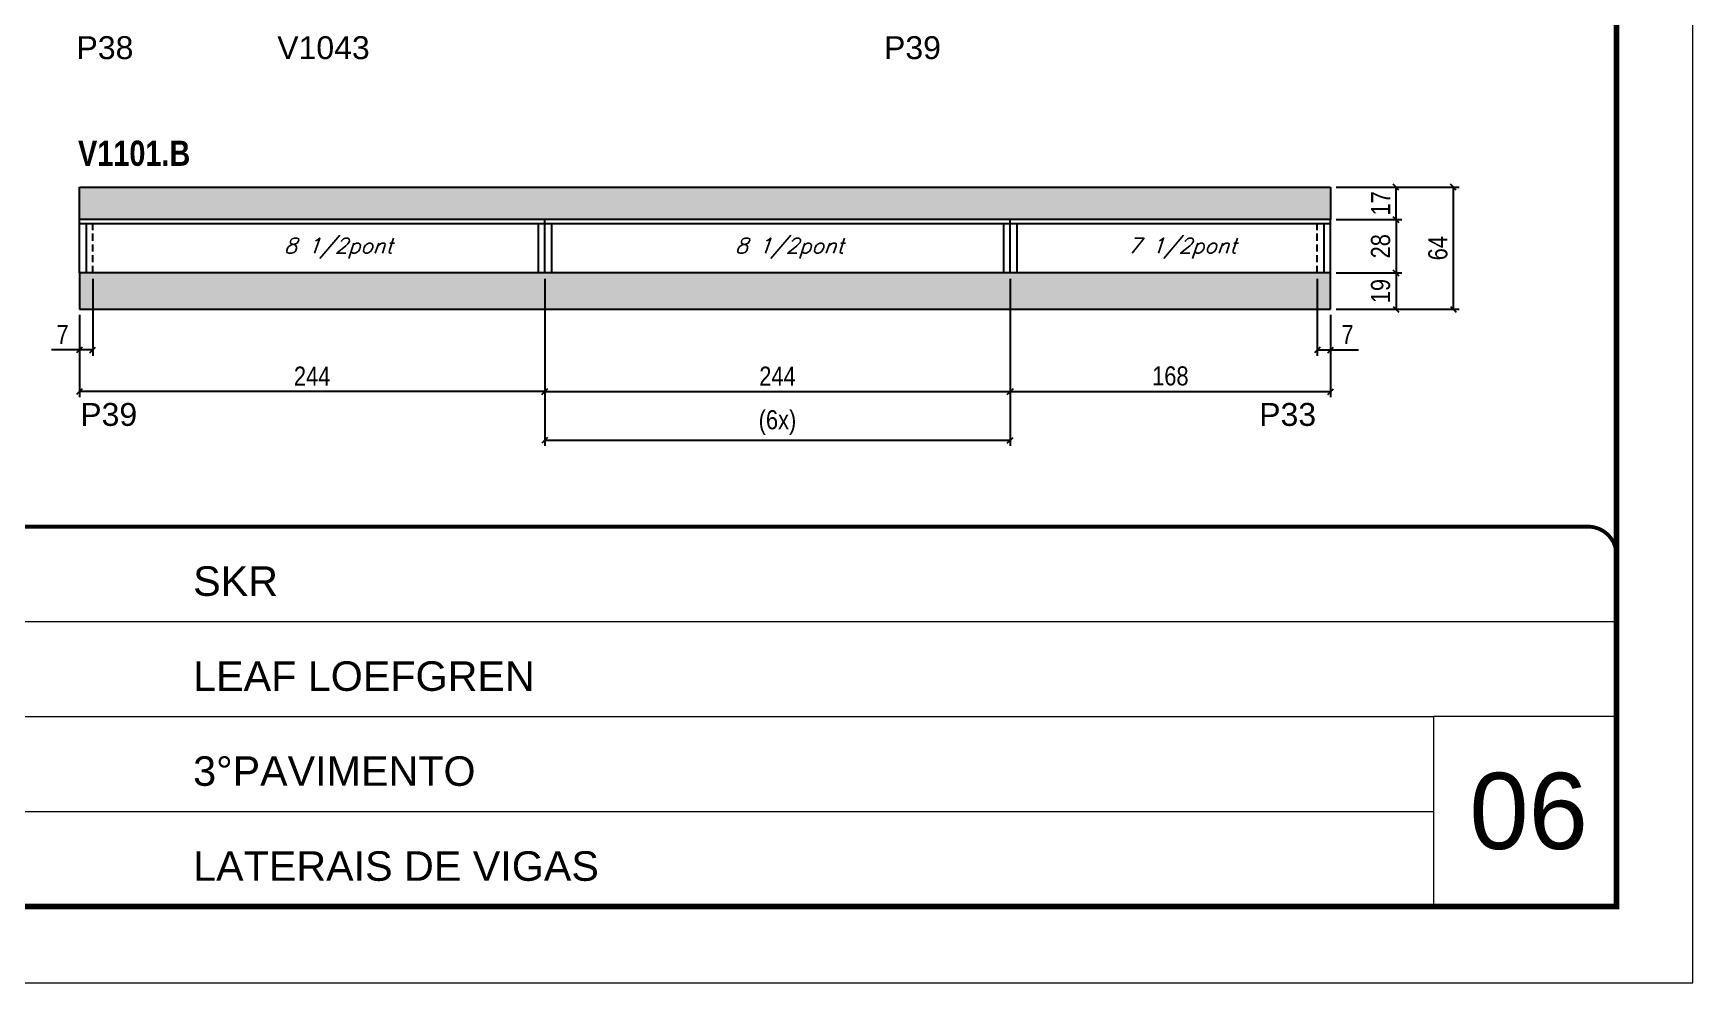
# Model space of a CAD drawing. Extents: x 3309 to 9563, y -2522 to 14608.
# Drawn here: x 5523 to 6393, y 12409 to 12907 of the extents above; entities that cross this region are included whole.
import ezdxf

# ---------------------------------------------------------------- set-up
doc = ezdxf.new("R2010")
doc.units = 0
for name, pattern in [('CONTINUO', [0]), ('DASHED', [0.75, 0.5, -0.25]), ('HIDDEN', [0.375, 0.25, -0.125])]:
    doc.linetypes.add(name, pattern=pattern)
for name, color, linetype in [('5', 5, 'Continuous'), ('COTA', 241, 'Continuous'), ('NOMENCLATURA', 7, 'Continuous'), ('Painéis', 200, 'Continuous'), ('SARR_2.2x7', 40, 'Continuous'), ('SARR_3.5x7', 81, 'Continuous'), ('texto', 7, 'Continuous')]:
    doc.layers.add(name, color=color, linetype=linetype)
for name, color, linetype, lineweight in [('CARIMBO', 255, 'Continuous', 9), ('Folhas', 255, 'Continuous', 9), ('SARRAFO DE PRESSAO', 251, 'DASHED', 9)]:
    doc.layers.add(name, color=color, linetype=linetype, lineweight=lineweight)
doc.styles.add('ARIAL', font='arial.ttf')
doc.styles.add('COTA TECNICA', font='techl___.ttf', dxfattribs={"height": 10})
doc.styles.add('Romans', font='romans.shx')
doc.styles.get("Standard").update_dxf_attribs({"font": 'arial.ttf'})
doc.styles.add('TECNICA', font='techb___.ttf', dxfattribs={"height": 10})
doc.dimstyles.new('PAINEL', dxfattribs={"dimtxt": 10, "dimasz": 3, "dimexe": 3, "dimexo": 3, "dimgap": 3, "dimtad": 1, "dimdec": 1, "dimzin": 12, "dimdsep": 46, "dimtxsty": 'COTA TECNICA', "dimblk1": 'OBLIQUE', "dimblk2": 'OBLIQUE', "dimsah": 1, "dimcen": 0.9, "dimclrd": 4, "dimclre": 4, "dimclrt": 240, "dimadec": 1, "dimazin": 3, "dimtfac": 1, "dimtdec": 1, "dimtmove": 0, "dimatfit": 3, "dimfxl": 1, "dimtolj": 1, "dimtzin": 12, "dimarcsym": 0})

# ---------------------------------------------------------------- blocks, each defined once
blk = doc.blocks.new('9999999999')
at = {"color": 30, "linetype": 'CONTINUO'}
for p, q in [((98564.56, 34379.64), (99583.98, 34379.64)), ((98564.56, 34329.83), (99487.98, 34329.83)), ((99583.98, 34329.83), (99487.98, 34329.83)), ((99487.98, 34329.83), (99487.98, 34230.21)), ((98564.56, 34280.02), (99487.98, 34280.02))]:
    blk.add_line(p, q, dxfattribs=at)
at = {"color": 30, "linetype": 'CONTINUO', "const_width": 2}
blk.add_lwpolyline([(99583.98, 34230.21), (99583.98, 34414.45, 0.414214), (99568.98, 34429.45), (98228.98, 34429.45, 0.414214), (98213.98, 34414.45), (98213.98, 34245.21, 0.414214), (98228.98, 34230.21), (99583.98, 34230.21)], format="xyb", dxfattribs=at)
at = {"layer": 'Folhas'}
blk.add_lwpolyline([(98138.98, 34190.21), (99623.98, 34190.21), (99623.98, 35240.21), (98138.98, 35240.21)], close=True, dxfattribs=at)
at = {"layer": 'Folhas', "color": 30, "const_width": 3}
blk.add_lwpolyline([(98213.98, 34230.21), (99583.98, 34230.21), (99583.98, 35200.21), (98213.98, 35200.21)], close=True, dxfattribs=at)
at = {"color": 7, "linetype": 'Continuous', "ltscale": 5, "style": 'ARIAL'}
for s, height, p in [('SKR', 15.483, (98837.68, 34393.13)), ('LEAF LOEFGREN', 15.4829, (98837.68, 34343.32)), ('3°PAVIMENTO', 15.4829, (98837.68, 34293.51)), ('LATERAIS DE VIGAS', 15.4829, (98837.68, 34243.7))]:
    blk.add_text(s, height=height, dxfattribs=at).set_placement(p)
blk = doc.blocks.new('_Oblique')
at = {"color": 0, "linetype": 'ByBlock', "lineweight": -2}
blk.add_line((-0.5, -0.5), (0.5, 0.5), dxfattribs=at)
blk = doc.blocks.new('*D30')
at = {"layer": 'COTA', "color": 4, "linetype": 'ByBlock', "lineweight": -2, "transparency": 16777216}
for p, q in [((5790.93, 12778.55), (5790.93, 12716.36)), ((5546.93, 12759.55), (5546.93, 12716.36)), ((5790.93, 12719.36), (5546.93, 12719.36))]:
    blk.add_line(p, q, dxfattribs=at)
at = {"layer": 'Defpoints', "color": 0, "linetype": 'ByBlock', "transparency": 16777216}
for p in [(5790.93, 12781.55), (5546.93, 12762.55), (5546.93, 12719.36)]:
    blk.add_point(p, dxfattribs=at)
at = {"layer": 'COTA', "color": 4, "linetype": 'ByBlock', "lineweight": -2, "transparency": 16777216, "xscale": 3, "yscale": 3, "zscale": 3, "rotation": 180}
blk.add_blockref('_Oblique', (5546.93, 12719.36), dxfattribs=at)
at = {"layer": 'COTA', "color": 4, "linetype": 'ByBlock', "lineweight": -2, "transparency": 16777216, "xscale": 3, "yscale": 3, "zscale": 3}
blk.add_blockref('_Oblique', (5790.93, 12719.36), dxfattribs=at)
at = {"layer": 'COTA', "color": 240, "linetype": 'ByBlock', "transparency": 16777216, "insert": (5668.93, 12727.44), "char_height": 10, "attachment_point": 5, "style": 'COTA TECNICA'}
blk.add_mtext('\\A1;244', dxfattribs=at)
blk = doc.blocks.new('*D31')
at = {"layer": 'COTA', "color": 4, "lineweight": -2, "transparency": 16777216}
for p, q in [((5790.93, 12778.55), (5790.93, 12716.36)), ((6034.93, 12778.55), (6034.93, 12716.36)), ((5790.93, 12719.36), (6034.93, 12719.36))]:
    blk.add_line(p, q, dxfattribs=at)
at = {"layer": 'Defpoints', "color": 0, "transparency": 16777216}
for p in [(5790.93, 12781.55, 0), (6034.93, 12781.55, 0), (6034.93, 12719.36)]:
    blk.add_point(p, dxfattribs=at)
at = {"layer": 'COTA', "color": 4, "lineweight": -2, "transparency": 16777216, "xscale": 3, "yscale": 3, "zscale": 3, "rotation": 180}
blk.add_blockref('_Oblique', (5790.93, 12719.36), dxfattribs=at)
at = {"layer": 'COTA', "color": 4, "lineweight": -2, "transparency": 16777216, "xscale": 3, "yscale": 3, "zscale": 3}
blk.add_blockref('_Oblique', (6034.93, 12719.36), dxfattribs=at)
at = {"layer": 'COTA', "color": 240, "transparency": 16777216, "insert": (5912.93, 12727.44), "char_height": 10, "attachment_point": 5, "style": 'COTA TECNICA'}
blk.add_mtext('\\A1;244', dxfattribs=at)
blk = doc.blocks.new('*D47')
at = {"layer": 'COTA', "color": 4, "lineweight": -2, "transparency": 16777216}
for p, q in [((6034.93, 12778.55), (6034.93, 12716.36)), ((6202.93, 12759.55), (6202.93, 12716.36)), ((6034.93, 12719.36), (6202.93, 12719.36))]:
    blk.add_line(p, q, dxfattribs=at)
at = {"layer": 'Defpoints', "color": 0, "transparency": 16777216}
for p in [(6034.93, 12781.55, 0), (6202.93, 12762.55), (6202.93, 12719.36)]:
    blk.add_point(p, dxfattribs=at)
at = {"layer": 'COTA', "color": 4, "lineweight": -2, "transparency": 16777216, "xscale": 3, "yscale": 3, "zscale": 3, "rotation": 180}
blk.add_blockref('_Oblique', (6034.93, 12719.36), dxfattribs=at)
at = {"layer": 'COTA', "color": 4, "lineweight": -2, "transparency": 16777216, "xscale": 3, "yscale": 3, "zscale": 3}
blk.add_blockref('_Oblique', (6202.93, 12719.36), dxfattribs=at)
at = {"layer": 'COTA', "color": 240, "transparency": 16777216, "insert": (6118.93, 12727.49), "char_height": 10, "attachment_point": 5, "style": 'COTA TECNICA'}
blk.add_mtext('\\A1;168', dxfattribs=at)
blk = doc.blocks.new('*D48')
at = {"layer": 'COTA', "color": 4, "lineweight": -2, "transparency": 16777216}
for p, q in [((6205.93, 12809.55), (6240.29, 12809.55)), ((6237.29, 12809.55), (6237.29, 12781.55)), ((6205.93, 12781.55), (6240.29, 12781.55))]:
    blk.add_line(p, q, dxfattribs=at)
at = {"layer": 'Defpoints', "color": 0, "transparency": 16777216}
for p in [(6202.93, 12809.55, 0), (6202.93, 12781.55, 0), (6237.29, 12781.55)]:
    blk.add_point(p, dxfattribs=at)
at = {"layer": 'COTA', "color": 4, "lineweight": -2, "transparency": 16777216, "xscale": 3, "yscale": 3, "zscale": 3}
for p, rotation in [((6237.29, 12809.55), 90), ((6237.29, 12781.55), 270)]:
    blk.add_blockref('_Oblique', p, dxfattribs=dict(at, rotation=rotation))
at = {"layer": 'COTA', "color": 240, "transparency": 16777216, "insert": (6229.19, 12795.55), "char_height": 10, "attachment_point": 5, "rotation": 90, "style": 'COTA TECNICA'}
blk.add_mtext('\\A1;28', dxfattribs=at)
blk = doc.blocks.new('*D49')
at = {"layer": 'COTA', "color": 4, "lineweight": -2, "transparency": 16777216}
for p, q in [((5790.93, 12778.55), (5790.93, 12690.85)), ((6034.93, 12778.55), (6034.93, 12690.85)), ((5790.93, 12693.85), (6034.93, 12693.85))]:
    blk.add_line(p, q, dxfattribs=at)
at = {"layer": 'Defpoints', "color": 0, "transparency": 16777216}
for p in [(5790.93, 12781.55, 0), (6034.93, 12781.55, 0), (6034.93, 12693.85)]:
    blk.add_point(p, dxfattribs=at)
at = {"layer": 'COTA', "color": 4, "lineweight": -2, "transparency": 16777216, "xscale": 3, "yscale": 3, "zscale": 3, "rotation": 180}
blk.add_blockref('_Oblique', (5790.93, 12693.85), dxfattribs=at)
at = {"layer": 'COTA', "color": 4, "lineweight": -2, "transparency": 16777216, "xscale": 3, "yscale": 3, "zscale": 3}
blk.add_blockref('_Oblique', (6034.93, 12693.85), dxfattribs=at)
at = {"layer": 'COTA', "color": 240, "transparency": 16777216, "insert": (5912.93, 12703.07), "char_height": 10, "attachment_point": 5, "style": 'COTA TECNICA'}
blk.add_mtext('\\A1;(6x)', dxfattribs=at)
blk = doc.blocks.new('*D50')
at = {"layer": 'COTA', "color": 4, "lineweight": -2, "transparency": 16777216}
for p, q in [((6195.93, 12778.55), (6195.93, 12738.16)), ((6202.93, 12759.55), (6202.93, 12738.16)), ((6195.93, 12741.16), (6202.93, 12741.16)), ((6202.93, 12741.16), (6217.66, 12741.16))]:
    blk.add_line(p, q, dxfattribs=at)
at = {"layer": 'Defpoints', "color": 0, "transparency": 16777216}
for p in [(6195.93, 12781.55, 0), (6202.93, 12762.55), (6202.93, 12741.16)]:
    blk.add_point(p, dxfattribs=at)
at = {"layer": 'COTA', "color": 4, "lineweight": -2, "transparency": 16777216, "xscale": 3, "yscale": 3, "zscale": 3, "rotation": 180}
blk.add_blockref('_Oblique', (6195.93, 12741.16), dxfattribs=at)
at = {"layer": 'COTA', "color": 4, "lineweight": -2, "transparency": 16777216, "xscale": 3, "yscale": 3, "zscale": 3}
blk.add_blockref('_Oblique', (6202.93, 12741.16), dxfattribs=at)
at = {"layer": 'COTA', "color": 240, "transparency": 16777216, "insert": (6211.8, 12749.23), "char_height": 10, "attachment_point": 5, "style": 'COTA TECNICA'}
blk.add_mtext('\\A1;7', dxfattribs=at)
blk = doc.blocks.new('*D32')
at = {"layer": 'COTA', "color": 4, "lineweight": -2, "transparency": 16777216}
for p, q in [((5553.93, 12778.55), (5553.93, 12738.16)), ((5546.93, 12759.55), (5546.93, 12738.16)), ((5546.93, 12741.16), (5532.2, 12741.16)), ((5553.93, 12741.16), (5546.93, 12741.16))]:
    blk.add_line(p, q, dxfattribs=at)
at = {"layer": 'Defpoints', "color": 0, "transparency": 16777216}
for p in [(5553.93, 12781.55, 0), (5546.93, 12762.55, 0), (5546.93, 12741.16)]:
    blk.add_point(p, dxfattribs=at)
at = {"layer": 'COTA', "color": 4, "lineweight": -2, "transparency": 16777216, "xscale": 3, "yscale": 3, "zscale": 3, "rotation": 180}
blk.add_blockref('_Oblique', (5546.93, 12741.16), dxfattribs=at)
at = {"layer": 'COTA', "color": 4, "lineweight": -2, "transparency": 16777216, "xscale": 3, "yscale": 3, "zscale": 3}
blk.add_blockref('_Oblique', (5553.93, 12741.16), dxfattribs=at)
at = {"layer": 'COTA', "color": 240, "transparency": 16777216, "insert": (5538.07, 12749.23), "char_height": 10, "attachment_point": 5, "style": 'COTA TECNICA'}
blk.add_mtext('\\A1;7', dxfattribs=at)
blk = doc.blocks.new('*D51')
at = {"layer": 'COTA', "color": 4, "lineweight": -2, "transparency": 16777216}
for p, q in [((6205.93, 12781.55), (6240.29, 12781.55)), ((6237.29, 12781.55), (6237.29, 12762.55)), ((6205.93, 12762.55), (6240.29, 12762.55))]:
    blk.add_line(p, q, dxfattribs=at)
at = {"layer": 'Defpoints', "color": 0, "transparency": 16777216}
for p in [(6202.93, 12781.55, 0), (6202.93, 12762.55), (6237.29, 12762.55)]:
    blk.add_point(p, dxfattribs=at)
at = {"layer": 'COTA', "color": 4, "lineweight": -2, "transparency": 16777216, "xscale": 3, "yscale": 3, "zscale": 3}
for p, rotation in [((6237.29, 12781.55), 90), ((6237.29, 12762.55), 270)]:
    blk.add_blockref('_Oblique', p, dxfattribs=dict(at, rotation=rotation))
at = {"layer": 'COTA', "color": 240, "transparency": 16777216, "insert": (6229.2, 12772.05), "char_height": 10, "attachment_point": 5, "rotation": 90, "style": 'COTA TECNICA'}
blk.add_mtext('\\A1;19', dxfattribs=at)
blk = doc.blocks.new('*D52')
at = {"layer": 'COTA', "color": 4, "lineweight": -2, "transparency": 16777216}
for p, q in [((6205.93, 12826.55), (6270.35, 12826.55)), ((6267.35, 12762.55), (6267.35, 12826.55)), ((6205.93, 12762.55), (6270.35, 12762.55))]:
    blk.add_line(p, q, dxfattribs=at)
at = {"layer": 'Defpoints', "color": 0, "transparency": 16777216}
for p in [(6202.93, 12826.55, 0), (6267.35, 12826.55), (6202.93, 12762.55)]:
    blk.add_point(p, dxfattribs=at)
at = {"layer": 'COTA', "color": 4, "lineweight": -2, "transparency": 16777216, "xscale": 3, "yscale": 3, "zscale": 3}
for p, rotation in [((6267.35, 12826.55), 90), ((6267.35, 12762.55), 270)]:
    blk.add_blockref('_Oblique', p, dxfattribs=dict(at, rotation=rotation))
at = {"layer": 'COTA', "color": 240, "transparency": 16777216, "insert": (6259.25, 12794.55), "char_height": 10, "attachment_point": 5, "rotation": 90, "style": 'COTA TECNICA'}
blk.add_mtext('\\A1;64', dxfattribs=at)
blk = doc.blocks.new('*D2789')
at = {"layer": 'COTA', "color": 4, "lineweight": -2, "transparency": 16777216}
for p, q in [((6205.93, 12826.55), (6240.29, 12826.55)), ((6237.29, 12809.55), (6237.29, 12826.55)), ((6205.93, 12809.55), (6240.29, 12809.55))]:
    blk.add_line(p, q, dxfattribs=at)
at = {"layer": 'Defpoints', "color": 0, "transparency": 16777216}
for p in [(6202.93, 12826.55, 0), (6237.29, 12826.55), (6202.93, 12809.55, 0)]:
    blk.add_point(p, dxfattribs=at)
at = {"layer": 'COTA', "color": 4, "lineweight": -2, "transparency": 16777216, "xscale": 3, "yscale": 3, "zscale": 3}
for p, rotation in [((6237.29, 12826.55), 90), ((6237.29, 12809.55), 270)]:
    blk.add_blockref('_Oblique', p, dxfattribs=dict(at, rotation=rotation))
at = {"layer": 'COTA', "color": 240, "transparency": 16777216, "insert": (6229.22, 12818.05), "char_height": 10, "attachment_point": 5, "rotation": 90, "style": 'COTA TECNICA'}
blk.add_mtext('\\A1;17', dxfattribs=at)

msp = doc.modelspace()

# ---------------------------------------------------------------- hatches: boundary and pattern name
at = {"layer": 'COTA'}
h = msp.add_hatch(dxfattribs=at)
h.set_pattern_fill('AR-CONC', color=256, scale=0.03)
h.paths.add_polyline_path([(6202.93, 12826.55), (5546.93, 12826.55), (5546.93, 12809.55), (6202.93, 12809.55)])
h = msp.add_hatch(dxfattribs=at)
h.set_pattern_fill('AR-CONC', color=256, scale=0.03)
h.set_pattern_definition([(50, (138.2383, 0), (5.46554, -0.4781726), [0.5715, -6.2865]), (355, (138.238, 0), (-1.0573026, 5.7317054), [0.4572, -5.0292175]), (100.451445, (138.6937, -0.04), (4.4082374, 5.2535326), [0.4857003, -5.3427073]), (46.1842, (138.238, 1.524), (8.1323712, -1.2612698), [0.85725, -9.42975]), (96.63556, (138.916, 1.419), (7.122124, 7.4227837), [0.7285507, -8.014068]), (351.18415, (138.238, 1.524), (7.122124, 7.4227837), [0.685799, -7.543792]), (21, (139.0003, 1.143), (4.5484317, -3.067956), [0.5715, -6.2865]), (326, (139, 1.143), (1.8540609, 5.525639), [0.4572, -5.0292]), (71.451445, (139.3793, 0.8873), (6.4024926, 2.457683), [0.4857003, -5.3426981]), (37.5, (138.2383, 0), (0.0926581, 2.53665117), [0, -4.96824, 0, -5.1054, 0, -5.04825]), (7.5, (138.2383, 0), (2.0045899, 3.00541724), [0, -2.91084, 0, -4.85394, 0, -1.92405]), (327.5, (136.539, 0), (4.06771786, -0.17186232), [0, -1.905, 0, -5.9436, 0, -7.8867]), (317.5, (135.777, 0), (4.4438754, 0.7627947), [0, -2.4765, 0, -3.94716, 0, -5.6007])])
h.paths.add_polyline_path([(6202.93, 12762.55), (6202.93, 12781.55), (5546.93, 12781.55), (5546.93, 12762.55)])

# ---------------------------------------------------------------- linework, layer by layer
for p, q in [((5546.93, 12809.55, 0), (5546.93, 12826.55, 0)), ((5546.93, 12826.55, 0), (6202.93, 12826.55, 0)), ((6202.93, 12826.55, 0), (6202.93, 12809.55, 0)), ((5546.93, 12781.55, 0), (5546.93, 12762.55, 0)), ((6202.93, 12762.55), (6202.93, 12781.55, 0)), ((5546.93, 12762.55, 0), (6202.93, 12762.55))]:
    msp.add_line(p, q, dxfattribs=at)
at = {"layer": 'Painéis', "linetype": 'ByBlock'}
for p, q in [((6202.93, 12809.55, 0), (5546.93, 12809.55, 0)), ((5546.93, 12781.55, 0), (5546.93, 12809.55, 0)), ((5790.93, 12781.55, 0), (5790.93, 12809.55, 0)), ((6034.93, 12781.55, 0), (6034.93, 12809.55, 0)), ((6202.93, 12781.55, 0), (6202.93, 12809.55, 0)), ((6202.93, 12781.55, 0), (5546.93, 12781.55, 0))]:
    msp.add_line(p, q, dxfattribs=at)
at = {"layer": 'SARR_2.2x7', "linetype": 'HIDDEN', "ltscale": 15}
for p, q in [((5553.93, 12781.55, 0), (5553.93, 12809.55, 0)), ((6195.93, 12781.55, 0), (6195.93, 12809.55, 0))]:
    msp.add_line(p, q, dxfattribs=at)
at = {"layer": 'SARR_2.2x7', "linetype": 'Continuous'}
for p, q in [((5790.93, 12807.35, 0), (5546.93, 12807.35, 0)), ((6034.93, 12807.35, 0), (5790.93, 12807.35, 0)), ((6202.93, 12807.35, 0), (6034.93, 12807.35, 0))]:
    msp.add_line(p, q, dxfattribs=at)
at = {"layer": 'SARR_3.5x7'}
for p, q in [((5550.43, 12807.35, 0), (5550.43, 12781.55, 0)), ((5787.43, 12807.35, 0), (5787.43, 12781.55, 0)), ((5794.43, 12807.35, 0), (5794.43, 12781.55, 0)), ((6031.43, 12807.35, 0), (6031.43, 12781.55, 0)), ((6038.43, 12807.35, 0), (6038.43, 12781.55, 0)), ((6199.43, 12807.35, 0), (6199.43, 12781.55, 0))]:
    msp.add_line(p, q, dxfattribs=at)

# ---------------------------------------------------------------- block references
at = {"layer": 'SARRAFO DE PRESSAO', "color": 6, "linetype": 'ByBlock'}
msp.add_blockref('9999999999', (-93231.11, -21780.92), dxfattribs=at)

# ---------------------------------------------------------------- texts
at = {"layer": '5', "linetype": 'Continuous'}
for s, rotation, p in [('P38', 359.99996, (5545.4, 12893.7, 0)), ('V1043', 359.99996, (5650.67, 12893.7, 0)), ('P39', 359.99996, (5968.81, 12893.7, 0)), ('P39', 0.00004, (5547.38, 12701.35)), ('P33', 0.00004, (6165.53, 12701.35))]:
    msp.add_text(s, height=12, rotation=rotation, dxfattribs=at).set_placement(p)
at = {"layer": 'CARIMBO', "style": 'ARIAL'}
msp.add_text('06', height=40, dxfattribs=at).set_placement((6275.73, 12479.43))
at = {"layer": 'NOMENCLATURA', "style": 'TECNICA'}
msp.add_text('V1101.B', height=13.2, dxfattribs=at).set_placement((5546.21, 12837.73, 0))
at = {"layer": 'texto', "color": 2, "char_height": 8, "attachment_point": 5, "style": 'Romans'}
for s, insert in [('{\\Q19;\\C256;8 1/2pont}', (5682.68, 12794.55, 0)), ('{\\Q19;\\C256;8 1/2pont}', (5919.18, 12794.55, 0)), ('{\\Q19;\\C256;7 1/2pont}', (6125.18, 12794.55, 0))]:
    msp.add_mtext(s, dxfattribs=dict(at, insert=insert))

# ---------------------------------------------------------------- dimensions: what is measured, and where the dimension line sits
at = {"layer": 'COTA'}
for base, p1, p2, angle, picture, middle in [((6267.35, 12826.55), (6202.93, 12762.55), (6202.93, 12826.55, 0), 90, '*D52', (6259.25, 12794.55)), ((6237.29, 12826.55), (6202.93, 12809.55, 0), (6202.93, 12826.55, 0), 90, '*D2789', (6229.22, 12818.05)), ((6237.29, 12781.55), (6202.93, 12809.55, 0), (6202.93, 12781.55, 0), 90, '*D48', (6229.19, 12795.55)), ((6237.29, 12762.55), (6202.93, 12781.55, 0), (6202.93, 12762.55), 90, '*D51', (6229.2, 12772.05)), ((5546.93, 12741.16), (5553.93, 12781.55, 0), (5546.93, 12762.55, 0), 180, '*D32', (5538.07, 12749.23))]:
    dim = msp.add_linear_dim(base=base, p1=p1, p2=p2, angle=angle, dimstyle='PAINEL', dxfattribs=at)
    dim.commit()
    dim.dimension.update_dxf_attribs({"geometry": picture, "text_midpoint": middle})
at = {"layer": 'COTA', "linetype": 'ByBlock'}
dim = msp.add_linear_dim(base=(5546.93, 12719.36, 0), p1=(5790.93, 12781.55, 0), p2=(5546.93, 12762.55, 0), angle=180, dimstyle='PAINEL', override={"dimtmove": 1}, dxfattribs=at)
dim.commit()
dim.dimension.update_dxf_attribs({"geometry": '*D30', "text_midpoint": (5668.93, 12727.44, 0)})
at = {"layer": 'COTA'}
for base, p1, p2, picture, middle in [((6034.93, 12719.36), (5790.93, 12781.55, 0), (6034.93, 12781.55, 0), '*D31', (5912.93, 12727.44)), ((6202.93, 12719.36), (6034.93, 12781.55, 0), (6202.93, 12762.55), '*D47', (6118.93, 12727.49)), ((6202.93, 12741.16), (6195.93, 12781.55, 0), (6202.93, 12762.55), '*D50', (6211.8, 12749.23))]:
    dim = msp.add_linear_dim(base=base, p1=p1, p2=p2, dimstyle='PAINEL', dxfattribs=at)
    dim.commit()
    dim.dimension.update_dxf_attribs({"geometry": picture, "text_midpoint": middle})
dim = msp.add_linear_dim(base=(6034.93, 12693.85), p1=(5790.93, 12781.55, 0), p2=(6034.93, 12781.55, 0), text='(6x)', dimstyle='PAINEL', dxfattribs=at)
dim.commit()
dim.dimension.update_dxf_attribs({"geometry": '*D49', "text_midpoint": (5912.93, 12703.07)})

doc.saveas('drawing.dxf')
